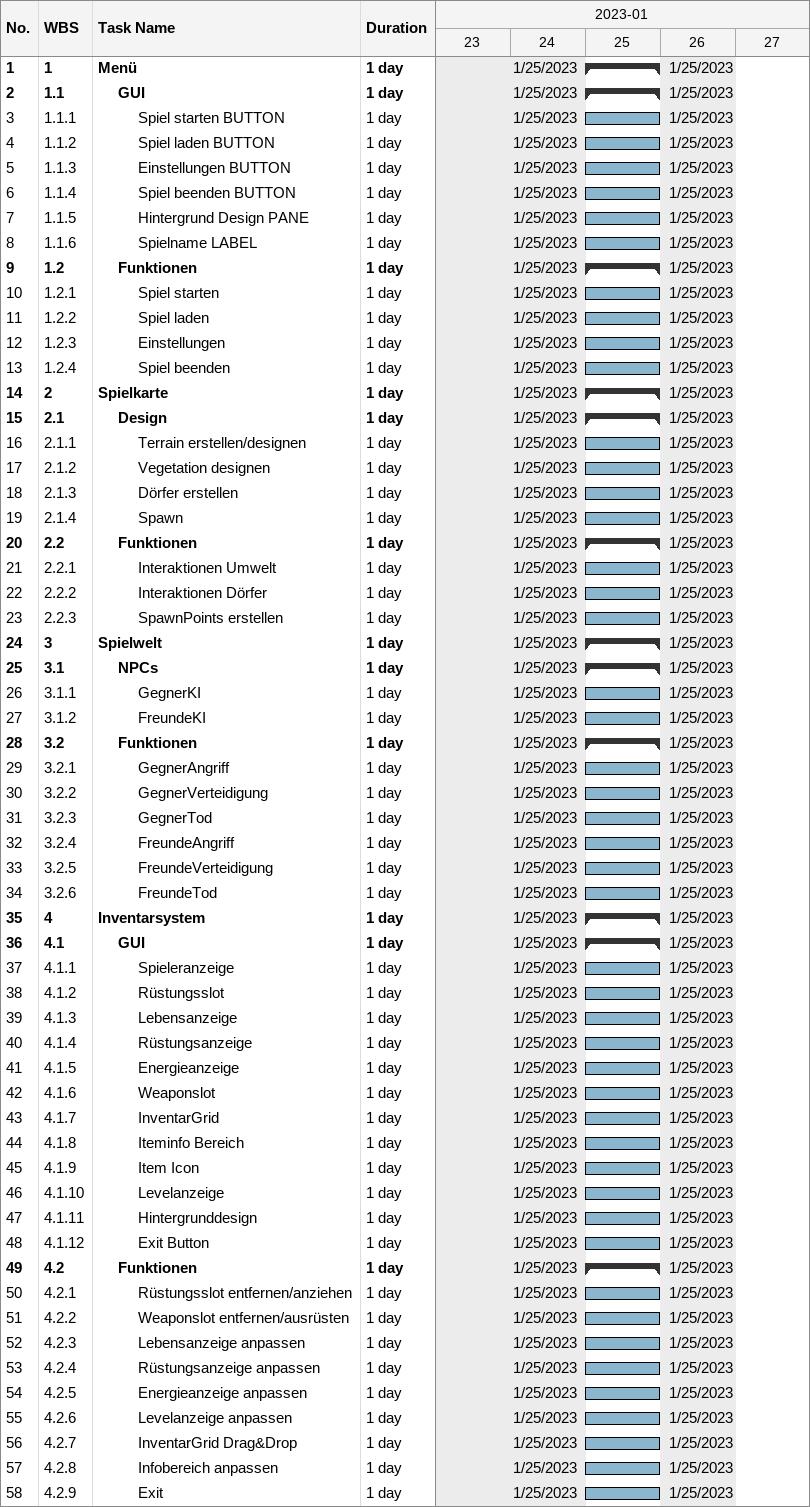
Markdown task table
| ID | WBS | Task | Duration | Start | Finish |
|---|---|---|---|---|---|
| 1 | 1 | **Menü** | 1d | 2023-01-25 | 2023-01-25 |
| 2 | 1.1 | **GUI** | 1d | 2023-01-25 | 2023-01-25 |
| 3 | 1.1.1 | Spiel starten BUTTON | 1d | 2023-01-25 | 2023-01-25 |
| 4 | 1.1.2 | Spiel laden BUTTON | 1d | 2023-01-25 | 2023-01-25 |
| 5 | 1.1.3 | Einstellungen BUTTON | 1d | 2023-01-25 | 2023-01-25 |
| 6 | 1.1.4 | Spiel beenden BUTTON | 1d | 2023-01-25 | 2023-01-25 |
| 7 | 1.1.5 | Hintergrund Design PANE | 1d | 2023-01-25 | 2023-01-25 |
| 8 | 1.1.6 | Spielname LABEL | 1d | 2023-01-25 | 2023-01-25 |
| 9 | 1.2 | **Funktionen** | 1d | 2023-01-25 | 2023-01-25 |
| 10 | 1.2.1 | Spiel starten | 1d | 2023-01-25 | 2023-01-25 |
| 11 | 1.2.2 | Spiel laden | 1d | 2023-01-25 | 2023-01-25 |
| 12 | 1.2.3 | Einstellungen | 1d | 2023-01-25 | 2023-01-25 |
| 13 | 1.2.4 | Spiel beenden | 1d | 2023-01-25 | 2023-01-25 |
| 14 | 2 | **Spielkarte** | 1d | 2023-01-25 | 2023-01-25 |
| 15 | 2.1 | **Design** | 1d | 2023-01-25 | 2023-01-25 |
| 16 | 2.1.1 | Terrain erstellen/designen | 1d | 2023-01-25 | 2023-01-25 |
| 17 | 2.1.2 | Vegetation designen | 1d | 2023-01-25 | 2023-01-25 |
| 18 | 2.1.3 | Dörfer erstellen | 1d | 2023-01-25 | 2023-01-25 |
| 19 | 2.1.4 | Spawn | 1d | 2023-01-25 | 2023-01-25 |
| 20 | 2.2 | **Funktionen** | 1d | 2023-01-25 | 2023-01-25 |
| 21 | 2.2.1 | Interaktionen Umwelt | 1d | 2023-01-25 | 2023-01-25 |
| 22 | 2.2.2 | Interaktionen Dörfer | 1d | 2023-01-25 | 2023-01-25 |
| 23 | 2.2.3 | SpawnPoints erstellen | 1d | 2023-01-25 | 2023-01-25 |
| 24 | 3 | **Spielwelt** | 1d | 2023-01-25 | 2023-01-25 |
| 25 | 3.1 | **NPCs** | 1d | 2023-01-25 | 2023-01-25 |
| 26 | 3.1.1 | GegnerKI | 1d | 2023-01-25 | 2023-01-25 |
| 27 | 3.1.2 | FreundeKI | 1d | 2023-01-25 | 2023-01-25 |
| 28 | 3.2 | **Funktionen** | 1d | 2023-01-25 | 2023-01-25 |
| 29 | 3.2.1 | GegnerAngriff | 1d | 2023-01-25 | 2023-01-25 |
| 30 | 3.2.2 | GegnerVerteidigung | 1d | 2023-01-25 | 2023-01-25 |
| 31 | 3.2.3 | GegnerTod | 1d | 2023-01-25 | 2023-01-25 |
| 32 | 3.2.4 | FreundeAngriff | 1d | 2023-01-25 | 2023-01-25 |
| 33 | 3.2.5 | FreundeVerteidigung | 1d | 2023-01-25 | 2023-01-25 |
| 34 | 3.2.6 | FreundeTod | 1d | 2023-01-25 | 2023-01-25 |
| 35 | 4 | **Inventarsystem** | 1d | 2023-01-25 | 2023-01-25 |
| 36 | 4.1 | **GUI** | 1d | 2023-01-25 | 2023-01-25 |
| 37 | 4.1.1 | Spieleranzeige | 1d | 2023-01-25 | 2023-01-25 |
| 38 | 4.1.2 | Rüstungsslot | 1d | 2023-01-25 | 2023-01-25 |
| 39 | 4.1.3 | Lebensanzeige | 1d | 2023-01-25 | 2023-01-25 |
| 40 | 4.1.4 | Rüstungsanzeige | 1d | 2023-01-25 | 2023-01-25 |
| 41 | 4.1.5 | Energieanzeige | 1d | 2023-01-25 | 2023-01-25 |
| 42 | 4.1.6 | Weaponslot | 1d | 2023-01-25 | 2023-01-25 |
| 43 | 4.1.7 | InventarGrid | 1d | 2023-01-25 | 2023-01-25 |
| 44 | 4.1.8 | Iteminfo Bereich | 1d | 2023-01-25 | 2023-01-25 |
| 45 | 4.1.9 | Item Icon | 1d | 2023-01-25 | 2023-01-25 |
| 46 | 4.1.10 | Levelanzeige | 1d | 2023-01-25 | 2023-01-25 |
| 47 | 4.1.11 | Hintergrunddesign | 1d | 2023-01-25 | 2023-01-25 |
| 48 | 4.1.12 | Exit Button | 1d | 2023-01-25 | 2023-01-25 |
| 49 | 4.2 | **Funktionen** | 1d | 2023-01-25 | 2023-01-25 |
| 50 | 4.2.1 | Rüstungsslot entfernen/anziehen | 1d | 2023-01-25 | 2023-01-25 |
| 51 | 4.2.2 | Weaponslot entfernen/ausrüsten | 1d | 2023-01-25 | 2023-01-25 |
| 52 | 4.2.3 | Lebensanzeige anpassen | 1d | 2023-01-25 | 2023-01-25 |
| 53 | 4.2.4 | Rüstungsanzeige anpassen | 1d | 2023-01-25 | 2023-01-25 |
| 54 | 4.2.5 | Energieanzeige anpassen | 1d | 2023-01-25 | 2023-01-25 |
| 55 | 4.2.6 | Levelanzeige anpassen | 1d | 2023-01-25 | 2023-01-25 |
| 56 | 4.2.7 | InventarGrid Drag&Drop | 1d | 2023-01-25 | 2023-01-25 |
| 57 | 4.2.8 | Infobereich anpassen | 1d | 2023-01-25 | 2023-01-25 |
| 58 | 4.2.9 | Exit | 1d | 2023-01-25 | 2023-01-25 |
